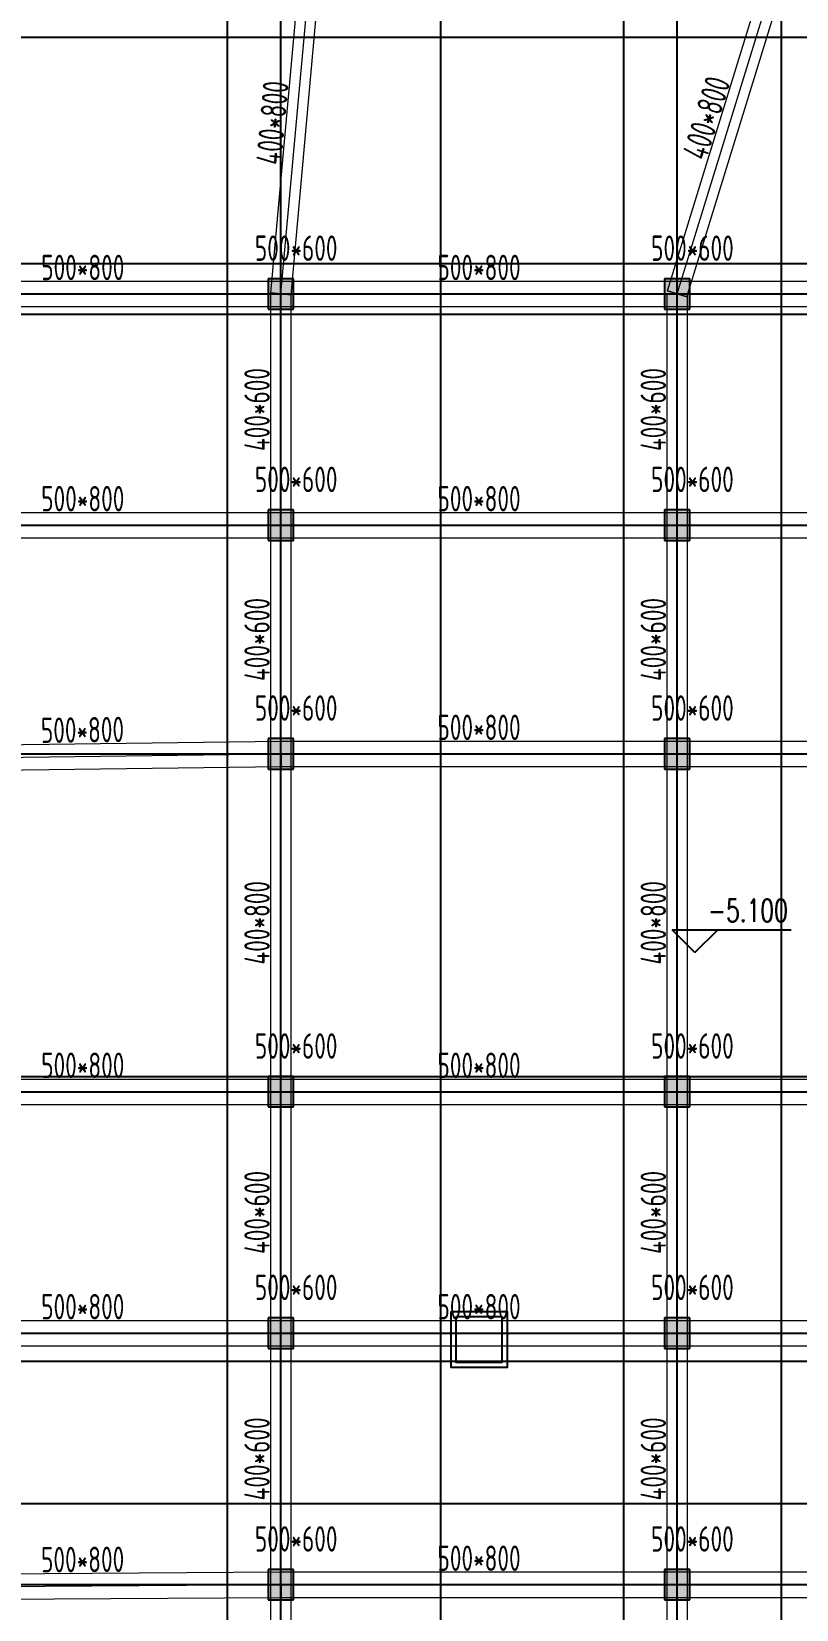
# Model space of a CAD drawing. Extents: x 369444 to 684549, y -549309 to 575337.
# Drawn here: x 541065 to 556122, y 417669 to 448719 of the extents above; entities that cross this region are included whole.
import ezdxf

# ---------------------------------------------------------------- set-up
doc = ezdxf.new("R2010")
doc.units = 0
doc.header["$LTSCALE"] = 1000
doc.header["$MEASUREMENT"] = 0
for name, color, linetype, lineweight, true_color in [('-1-0-1', 7, 'Continuous', 0, 0xc0c0c0), ('-1-1-2', 7, 'Continuous', 0, 0xc0c0c0), ('-2-0-1', 1, 'Continuous', 0, 0xff0000), ('-2-1-2', 9, 'Continuous', 0, 0x808080), ('11-6-1', 2, 'Continuous', 0, 0xffff00), ('11-6-2', 2, 'Continuous', 0, 0xffff00), ('11-6-5', 2, 'Continuous', 0, 0xffff00), ('12-6-1', 4, 'Continuous', 0, 0x00ffff), ('12-6-2', 4, 'Continuous', 0, 0x00ffff), ('12-6-5', 4, 'Continuous', 0, 0x00ffff)]:
    doc.layers.add(name, color=color, linetype=linetype, lineweight=lineweight, true_color=true_color)
for name, color, linetype in [('A-WALL-HATCH', 8, 'Continuous'), ('COLUMN', 9, 'Continuous'), ('DOTE', 1, 'Continuous'), ('景观场地标高', 4, 'Continuous'), ('车库集水坑', 60, 'Continuous')]:
    doc.layers.add(name, color=color, linetype=linetype)
doc.styles.add('_TCH_DIM', font='SIMPLEX', dxfattribs={"bigfont": 'GBCBIG'})
doc.styles.add('yjkcad', font='yjkeng.shx', dxfattribs={"width": 0.7, "height": 250, "bigfont": 'yjkchn.shx'})

# ---------------------------------------------------------------- blocks, each defined once
blk = doc.blocks.new('56154dghgh')
at = {"layer": '车库集水坑', "lineweight": -2}
for points in [[(525097111, 3952329891), (525098211, 3952329891), (525098211, 3952328791), (525097111, 3952328791)], [(525097211, 3952329791), (525098111, 3952329791), (525098111, 3952328891), (525097211, 3952328891)]]:
    blk.add_lwpolyline(points, close=True, dxfattribs=at)

msp = doc.modelspace()

# ---------------------------------------------------------------- hatches: boundary and pattern name
at = {"layer": 'A-WALL-HATCH'}
for points in [[(545724.7, 443256.6), (546224.7, 443256.6), (546224.7, 443856.6), (545724.7, 443856.6)], [(553524.7, 443256.6), (554024.7, 443256.6), (554024.7, 443856.6), (553524.7, 443856.6)], [(545724.7, 438706.6), (546224.7, 438706.6), (546224.7, 439306.6), (545724.7, 439306.6)], [(553524.7, 438706.6), (554024.7, 438706.6), (554024.7, 439306.6), (553524.7, 439306.6)], [(545724.7, 434206.6), (546224.7, 434206.6), (546224.7, 434806.6), (545724.7, 434806.6)], [(553524.7, 434206.6), (554024.7, 434206.6), (554024.7, 434806.6), (553524.7, 434806.6)], [(545724.7, 427556.6), (546224.7, 427556.6), (546224.7, 428156.6), (545724.7, 428156.6)], [(553524.7, 427556.6), (554024.7, 427556.6), (554024.7, 428156.6), (553524.7, 428156.6)], [(545724.7, 422806.6), (546224.7, 422806.6), (546224.7, 423406.6), (545724.7, 423406.6)], [(553524.7, 422806.6), (554024.7, 422806.6), (554024.7, 423406.6), (553524.7, 423406.6)], [(545724.7, 417856.6), (546224.7, 417856.6), (546224.7, 418456.6), (545724.7, 418456.6)], [(553524.7, 417856.6), (554024.7, 417856.6), (554024.7, 418456.6), (553524.7, 418456.6)]]:
    msp.add_hatch(color=256, dxfattribs=at).paths.add_polyline_path(points)

# ---------------------------------------------------------------- linework, layer by layer
at = {"layer": '-1-0-1', "color": 0}
for p in [(545974.3, 443557.1, -3600), (553774.3, 443557.1, -3600), (545974.3, 439007.1, -3600), (553774.3, 439007.1, -3600), (545974.3, 434507.1, -3600), (553774.3, 434507.1, -3600), (545974.3, 427857.1, -3600), (553774.3, 427857.1, -3600), (545974.3, 423107.1, -3600), (553774.3, 423107.1, -3600), (545974.3, 418157.1, -3600), (553774.3, 418157.1, -3600)]:
    msp.add_point(p, dxfattribs=at)
at = {"layer": '-1-1-2', "color": 0}
for p, q in [((545974.3, 443557.1, -3600), (545974.3, 443557.1)), ((553774.3, 443557.1, -3600), (553774.3, 443557.1)), ((545974.3, 439007.1, -3600), (545974.3, 439007.1)), ((553774.3, 439007.1, -3600), (553774.3, 439007.1)), ((545974.3, 434507.1, -3600), (545974.3, 434507.1)), ((553774.3, 434507.1, -3600), (553774.3, 434507.1)), ((545974.3, 427857.1, -3600), (545974.3, 427857.1)), ((553774.3, 427857.1, -3600), (553774.3, 427857.1)), ((545974.3, 423107.1, -3600), (545974.3, 423107.1)), ((553774.3, 423107.1, -3600), (553774.3, 423107.1)), ((545974.3, 418157.1, -3600), (545974.3, 418157.1)), ((553774.3, 418157.1, -3600), (553774.3, 418157.1))]:
    msp.add_line(p, q, dxfattribs=at)
at = {"layer": '-2-0-1', "color": 0}
for p, q in [((545974.3, 443557.1, -3600), (546574.3, 450207.1, -3600)), ((553774.3, 443557.1, -3600), (555824.3, 450207.1, -3600)), ((538174.3, 443557.1, -3600), (545974.3, 443557.1, -3600)), ((545974.3, 443557.1, -3600), (553774.3, 443557.1, -3600)), ((545974.3, 439007.1, -3600), (545974.3, 443557.1, -3600)), ((553774.3, 443557.1, -3600), (561574.3, 443557.1, -3600)), ((553774.3, 439007.1, -3600), (553774.3, 443557.1, -3600)), ((538174.3, 439007.1, -3600), (545974.3, 439007.1, -3600)), ((545974.3, 439007.1, -3600), (553774.3, 439007.1, -3600)), ((545974.3, 434507.1, -3600), (545974.3, 439007.1, -3600)), ((553774.3, 439007.1, -3600), (561574.3, 439007.1, -3600)), ((553774.3, 434507.1, -3600), (553774.3, 439007.1, -3600)), ((538174.3, 434407.1, -3600), (545974.3, 434507.1, -3600)), ((545974.3, 434507.1, -3600), (553774.3, 434507.1, -3600)), ((545974.3, 427857.1, -3600), (545974.3, 434507.1, -3600)), ((553774.3, 434507.1, -3600), (561574.3, 434507.1, -3600)), ((553774.3, 427857.1, -3600), (553774.3, 434507.1, -3600)), ((538174.3, 427857.1, -3600), (545974.3, 427857.1, -3600)), ((545974.3, 427857.1, -3600), (553774.3, 427857.1, -3600)), ((545974.3, 423107.1, -3600), (545974.3, 427857.1, -3600)), ((553774.3, 427857.1, -3600), (561574.3, 427857.1, -3600)), ((553774.3, 423107.1, -3600), (553774.3, 427857.1, -3600)), ((538174.3, 423107.1, -3600), (545974.3, 423107.1, -3600)), ((545974.3, 423107.1, -3600), (553774.3, 423107.1, -3600)), ((545974.3, 418157.1, -3600), (545974.3, 423107.1, -3600)), ((553774.3, 423107.1, -3600), (561574.3, 423107.1, -3600)), ((553774.3, 418157.1, -3600), (553774.3, 423107.1, -3600)), ((538174.3, 418107.1, -3600), (545974.3, 418157.1, -3600)), ((545974.3, 418157.1, -3600), (553774.3, 418157.1, -3600)), ((545974.3, 411557.1, -3600), (545974.3, 418157.1, -3600)), ((553774.3, 418157.1, -3600), (561574.3, 418157.1, -3600)), ((553774.3, 411557.1, -3600), (553774.3, 418157.1, -3600))]:
    msp.add_line(p, q, dxfattribs=at)
at = {"layer": '-2-1-2', "color": 0}
for p, q in [((545974.3, 443557.1), (546574.3, 450207.1)), ((553774.3, 443557.1), (555824.3, 450207.1)), ((538174.3, 443557.1), (545974.3, 443557.1)), ((545974.3, 443557.1), (553774.3, 443557.1)), ((545974.3, 439007.1), (545974.3, 443557.1)), ((553774.3, 443557.1), (561574.3, 443557.1)), ((553774.3, 439007.1), (553774.3, 443557.1)), ((538174.3, 439007.1), (545974.3, 439007.1)), ((545974.3, 439007.1), (553774.3, 439007.1)), ((545974.3, 434507.1), (545974.3, 439007.1)), ((553774.3, 439007.1), (561574.3, 439007.1)), ((553774.3, 434507.1), (553774.3, 439007.1)), ((538174.3, 434407.1), (545974.3, 434507.1)), ((545974.3, 434507.1), (553774.3, 434507.1)), ((545974.3, 427857.1), (545974.3, 434507.1)), ((553774.3, 434507.1), (561574.3, 434507.1)), ((553774.3, 427857.1), (553774.3, 434507.1)), ((538174.3, 427857.1), (545974.3, 427857.1)), ((545974.3, 427857.1), (553774.3, 427857.1)), ((545974.3, 423107.1), (545974.3, 427857.1)), ((553774.3, 427857.1), (561574.3, 427857.1)), ((553774.3, 423107.1), (553774.3, 427857.1)), ((538174.3, 423107.1), (545974.3, 423107.1)), ((545974.3, 423107.1), (553774.3, 423107.1)), ((545974.3, 418157.1), (545974.3, 423107.1)), ((553774.3, 423107.1), (561574.3, 423107.1)), ((553774.3, 418157.1), (553774.3, 423107.1)), ((538174.3, 418107.1), (545974.3, 418157.1)), ((545974.3, 418157.1), (553774.3, 418157.1)), ((545974.3, 411557.1), (545974.3, 418157.1)), ((553774.3, 418157.1), (561574.3, 418157.1)), ((553774.3, 411557.1), (553774.3, 418157.1))]:
    msp.add_line(p, q, dxfattribs=at)
at = {"layer": '11-6-1', "color": 0}
for p, q in [((545724.3, 443857.1), (545724.3, 443257.1)), ((546224.3, 443857.1), (545724.3, 443857.1)), ((545724.3, 443857.1, -3600), (545724.3, 443257.1, -3600)), ((546224.3, 443857.1, -3600), (545724.3, 443857.1, -3600)), ((545724.3, 443857.1, -3600), (545724.3, 443857.1)), ((546224.3, 443257.1), (546224.3, 443857.1)), ((546224.3, 443257.1, -3600), (546224.3, 443857.1, -3600)), ((546224.3, 443857.1, -3600), (546224.3, 443857.1)), ((553524.3, 443857.1), (553524.3, 443257.1)), ((554024.3, 443857.1), (553524.3, 443857.1)), ((553524.3, 443857.1, -3600), (553524.3, 443257.1, -3600)), ((554024.3, 443857.1, -3600), (553524.3, 443857.1, -3600)), ((553524.3, 443857.1, -3600), (553524.3, 443857.1)), ((554024.3, 443257.1), (554024.3, 443857.1)), ((554024.3, 443257.1, -3600), (554024.3, 443857.1, -3600)), ((554024.3, 443857.1, -3600), (554024.3, 443857.1)), ((545724.3, 443257.1), (546224.3, 443257.1)), ((545724.3, 443257.1, -3600), (546224.3, 443257.1, -3600)), ((545724.3, 443257.1, -3600), (545724.3, 443257.1)), ((546224.3, 443257.1, -3600), (546224.3, 443257.1)), ((553524.3, 443257.1), (554024.3, 443257.1)), ((553524.3, 443257.1, -3600), (554024.3, 443257.1, -3600)), ((553524.3, 443257.1, -3600), (553524.3, 443257.1)), ((554024.3, 443257.1, -3600), (554024.3, 443257.1)), ((545724.3, 439307.1), (545724.3, 438707.1)), ((546224.3, 439307.1), (545724.3, 439307.1)), ((545724.3, 439307.1, -3600), (545724.3, 438707.1, -3600)), ((546224.3, 439307.1, -3600), (545724.3, 439307.1, -3600)), ((545724.3, 439307.1, -3600), (545724.3, 439307.1)), ((546224.3, 438707.1), (546224.3, 439307.1)), ((546224.3, 438707.1, -3600), (546224.3, 439307.1, -3600)), ((546224.3, 439307.1, -3600), (546224.3, 439307.1)), ((553524.3, 439307.1), (553524.3, 438707.1)), ((554024.3, 439307.1), (553524.3, 439307.1)), ((553524.3, 439307.1, -3600), (553524.3, 438707.1, -3600)), ((554024.3, 439307.1, -3600), (553524.3, 439307.1, -3600)), ((553524.3, 439307.1, -3600), (553524.3, 439307.1)), ((554024.3, 438707.1), (554024.3, 439307.1)), ((554024.3, 438707.1, -3600), (554024.3, 439307.1, -3600)), ((554024.3, 439307.1, -3600), (554024.3, 439307.1)), ((545724.3, 438707.1), (546224.3, 438707.1)), ((545724.3, 438707.1, -3600), (546224.3, 438707.1, -3600)), ((545724.3, 438707.1, -3600), (545724.3, 438707.1)), ((546224.3, 438707.1, -3600), (546224.3, 438707.1)), ((553524.3, 438707.1), (554024.3, 438707.1)), ((553524.3, 438707.1, -3600), (554024.3, 438707.1, -3600)), ((553524.3, 438707.1, -3600), (553524.3, 438707.1)), ((554024.3, 438707.1, -3600), (554024.3, 438707.1)), ((545724.3, 434807.1), (545724.3, 434207.1)), ((546224.3, 434807.1), (545724.3, 434807.1)), ((545724.3, 434807.1, -3600), (545724.3, 434207.1, -3600)), ((546224.3, 434807.1, -3600), (545724.3, 434807.1, -3600)), ((545724.3, 434807.1, -3600), (545724.3, 434807.1)), ((546224.3, 434207.1), (546224.3, 434807.1)), ((546224.3, 434207.1, -3600), (546224.3, 434807.1, -3600)), ((546224.3, 434807.1, -3600), (546224.3, 434807.1)), ((553524.3, 434807.1), (553524.3, 434207.1)), ((554024.3, 434807.1), (553524.3, 434807.1)), ((553524.3, 434807.1, -3600), (553524.3, 434207.1, -3600)), ((554024.3, 434807.1, -3600), (553524.3, 434807.1, -3600)), ((553524.3, 434807.1, -3600), (553524.3, 434807.1)), ((554024.3, 434207.1), (554024.3, 434807.1)), ((554024.3, 434207.1, -3600), (554024.3, 434807.1, -3600)), ((554024.3, 434807.1, -3600), (554024.3, 434807.1)), ((545724.3, 434207.1), (546224.3, 434207.1)), ((545724.3, 434207.1, -3600), (546224.3, 434207.1, -3600)), ((545724.3, 434207.1, -3600), (545724.3, 434207.1)), ((546224.3, 434207.1, -3600), (546224.3, 434207.1)), ((553524.3, 434207.1), (554024.3, 434207.1)), ((553524.3, 434207.1, -3600), (554024.3, 434207.1, -3600)), ((553524.3, 434207.1, -3600), (553524.3, 434207.1)), ((554024.3, 434207.1, -3600), (554024.3, 434207.1)), ((545724.3, 428157.1), (545724.3, 427557.1)), ((546224.3, 428157.1), (545724.3, 428157.1)), ((545724.3, 428157.1, -3600), (545724.3, 427557.1, -3600)), ((546224.3, 428157.1, -3600), (545724.3, 428157.1, -3600)), ((545724.3, 428157.1, -3600), (545724.3, 428157.1)), ((546224.3, 427557.1), (546224.3, 428157.1)), ((546224.3, 427557.1, -3600), (546224.3, 428157.1, -3600)), ((546224.3, 428157.1, -3600), (546224.3, 428157.1)), ((553524.3, 428157.1), (553524.3, 427557.1)), ((554024.3, 428157.1), (553524.3, 428157.1)), ((553524.3, 428157.1, -3600), (553524.3, 427557.1, -3600)), ((554024.3, 428157.1, -3600), (553524.3, 428157.1, -3600)), ((553524.3, 428157.1, -3600), (553524.3, 428157.1)), ((554024.3, 427557.1), (554024.3, 428157.1)), ((554024.3, 427557.1, -3600), (554024.3, 428157.1, -3600)), ((554024.3, 428157.1, -3600), (554024.3, 428157.1)), ((545724.3, 427557.1), (546224.3, 427557.1)), ((545724.3, 427557.1, -3600), (546224.3, 427557.1, -3600)), ((545724.3, 427557.1, -3600), (545724.3, 427557.1)), ((546224.3, 427557.1, -3600), (546224.3, 427557.1)), ((553524.3, 427557.1), (554024.3, 427557.1)), ((553524.3, 427557.1, -3600), (554024.3, 427557.1, -3600)), ((553524.3, 427557.1, -3600), (553524.3, 427557.1)), ((554024.3, 427557.1, -3600), (554024.3, 427557.1)), ((545724.3, 423407.1), (545724.3, 422807.1)), ((546224.3, 423407.1), (545724.3, 423407.1)), ((545724.3, 423407.1, -3600), (545724.3, 422807.1, -3600)), ((546224.3, 423407.1, -3600), (545724.3, 423407.1, -3600)), ((545724.3, 423407.1, -3600), (545724.3, 423407.1)), ((546224.3, 422807.1), (546224.3, 423407.1)), ((546224.3, 422807.1, -3600), (546224.3, 423407.1, -3600)), ((546224.3, 423407.1, -3600), (546224.3, 423407.1)), ((553524.3, 423407.1), (553524.3, 422807.1)), ((554024.3, 423407.1), (553524.3, 423407.1)), ((553524.3, 423407.1, -3600), (553524.3, 422807.1, -3600)), ((554024.3, 423407.1, -3600), (553524.3, 423407.1, -3600)), ((553524.3, 423407.1, -3600), (553524.3, 423407.1)), ((554024.3, 422807.1), (554024.3, 423407.1)), ((554024.3, 422807.1, -3600), (554024.3, 423407.1, -3600)), ((554024.3, 423407.1, -3600), (554024.3, 423407.1)), ((545724.3, 422807.1), (546224.3, 422807.1)), ((545724.3, 422807.1, -3600), (546224.3, 422807.1, -3600)), ((545724.3, 422807.1, -3600), (545724.3, 422807.1)), ((546224.3, 422807.1, -3600), (546224.3, 422807.1)), ((553524.3, 422807.1), (554024.3, 422807.1)), ((553524.3, 422807.1, -3600), (554024.3, 422807.1, -3600)), ((553524.3, 422807.1, -3600), (553524.3, 422807.1)), ((554024.3, 422807.1, -3600), (554024.3, 422807.1)), ((545724.3, 418457.1), (545724.3, 417857.1)), ((546224.3, 418457.1), (545724.3, 418457.1)), ((545724.3, 418457.1, -3600), (545724.3, 417857.1, -3600)), ((546224.3, 418457.1, -3600), (545724.3, 418457.1, -3600)), ((545724.3, 418457.1, -3600), (545724.3, 418457.1)), ((546224.3, 417857.1), (546224.3, 418457.1)), ((546224.3, 417857.1, -3600), (546224.3, 418457.1, -3600)), ((546224.3, 418457.1, -3600), (546224.3, 418457.1)), ((553524.3, 418457.1), (553524.3, 417857.1)), ((554024.3, 418457.1), (553524.3, 418457.1)), ((553524.3, 418457.1, -3600), (553524.3, 417857.1, -3600)), ((554024.3, 418457.1, -3600), (553524.3, 418457.1, -3600)), ((553524.3, 418457.1, -3600), (553524.3, 418457.1)), ((554024.3, 417857.1), (554024.3, 418457.1)), ((554024.3, 417857.1, -3600), (554024.3, 418457.1, -3600)), ((554024.3, 418457.1, -3600), (554024.3, 418457.1)), ((545724.3, 417857.1), (546224.3, 417857.1)), ((545724.3, 417857.1, -3600), (546224.3, 417857.1, -3600)), ((545724.3, 417857.1, -3600), (545724.3, 417857.1)), ((546224.3, 417857.1, -3600), (546224.3, 417857.1)), ((553524.3, 417857.1), (554024.3, 417857.1)), ((553524.3, 417857.1, -3600), (554024.3, 417857.1, -3600)), ((553524.3, 417857.1, -3600), (553524.3, 417857.1)), ((554024.3, 417857.1, -3600), (554024.3, 417857.1))]:
    msp.add_line(p, q, dxfattribs=at)
at = {"layer": '11-6-2', "color": 0}
for p, q in [((545974.3, 443557.1, -3600), (545974.3, 443557.1)), ((553774.3, 443557.1, -3600), (553774.3, 443557.1)), ((545974.3, 439007.1, -3600), (545974.3, 439007.1)), ((553774.3, 439007.1, -3600), (553774.3, 439007.1)), ((545974.3, 434507.1, -3600), (545974.3, 434507.1)), ((553774.3, 434507.1, -3600), (553774.3, 434507.1)), ((545974.3, 427857.1, -3600), (545974.3, 427857.1)), ((553774.3, 427857.1, -3600), (553774.3, 427857.1)), ((545974.3, 423107.1, -3600), (545974.3, 423107.1)), ((553774.3, 423107.1, -3600), (553774.3, 423107.1)), ((545974.3, 418157.1, -3600), (545974.3, 418157.1)), ((553774.3, 418157.1, -3600), (553774.3, 418157.1))]:
    msp.add_line(p, q, dxfattribs=at)
at = {"layer": '12-6-1', "color": 0}
for p, q in [((553583.2, 443616), (555633.2, 450266)), ((553583.2, 443616, -800), (555633.2, 450266, -800)), ((545775.1, 443575), (546375.1, 450225)), ((545775.1, 443575, -800), (546375.1, 450225, -800)), ((546173.5, 443539.1), (546773.5, 450189.1)), ((546173.5, 443539.1, -800), (546773.5, 450189.1, -800)), ((553965.4, 443498.1), (556015.4, 450148.1)), ((553965.4, 443498.1, -800), (556015.4, 450148.1, -800)), ((538174.3, 443807.1), (545974.3, 443807.1)), ((538174.3, 443807.1, -800), (545974.3, 443807.1, -800)), ((545974.3, 443807.1), (545974.3, 443307.1)), ((545974.3, 443807.1, -800), (545974.3, 443807.1)), ((545974.3, 443307.1, -800), (545974.3, 443807.1, -800)), ((545974.3, 443807.1), (545974.3, 443307.1)), ((545974.3, 443807.1, -800), (545974.3, 443807.1)), ((545974.3, 443307.1, -800), (545974.3, 443807.1, -800)), ((545974.3, 443807.1), (553774.3, 443807.1)), ((545974.3, 443807.1, -800), (553774.3, 443807.1, -800)), ((553774.3, 443807.1), (553774.3, 443307.1)), ((553774.3, 443807.1, -800), (553774.3, 443807.1)), ((553774.3, 443307.1, -800), (553774.3, 443807.1, -800)), ((553774.3, 443807.1), (553774.3, 443307.1)), ((553774.3, 443807.1, -800), (553774.3, 443807.1)), ((553774.3, 443307.1, -800), (553774.3, 443807.1, -800)), ((553774.3, 443807.1), (561574.3, 443807.1)), ((553774.3, 443807.1, -800), (561574.3, 443807.1, -800)), ((545774.3, 443557.1, -5100), (546174.3, 443557.1, -5100)), ((545774.3, 443557.1, -5700), (545774.3, 443557.1, -5100)), ((546174.3, 443557.1, -5700), (545774.3, 443557.1, -5700)), ((545774.3, 439007.1, -5100), (545774.3, 443557.1, -5100)), ((545774.3, 439007.1, -5700), (545774.3, 443557.1, -5700)), ((545775.1, 443575), (546173.5, 443539.1)), ((545775.1, 443575, -800), (545775.1, 443575)), ((546173.5, 443539.1, -800), (545775.1, 443575, -800)), ((546173.5, 443539.1), (546173.5, 443539.1, -800)), ((546174.3, 443557.1, -5100), (546174.3, 443557.1, -5700)), ((546174.3, 439007.1, -5100), (546174.3, 443557.1, -5100)), ((546174.3, 439007.1, -5700), (546174.3, 443557.1, -5700)), ((553574.3, 443557.1, -5100), (553974.3, 443557.1, -5100)), ((553574.3, 443557.1, -5700), (553574.3, 443557.1, -5100)), ((553974.3, 443557.1, -5700), (553574.3, 443557.1, -5700)), ((553574.3, 439007.1, -5100), (553574.3, 443557.1, -5100)), ((553574.3, 439007.1, -5700), (553574.3, 443557.1, -5700)), ((553583.2, 443616), (553965.4, 443498.1)), ((553583.2, 443616, -800), (553583.2, 443616)), ((553965.4, 443498.1, -800), (553583.2, 443616, -800)), ((553965.4, 443498.1), (553965.4, 443498.1, -800)), ((553974.3, 443557.1, -5100), (553974.3, 443557.1, -5700)), ((553974.3, 439007.1, -5100), (553974.3, 443557.1, -5100)), ((553974.3, 439007.1, -5700), (553974.3, 443557.1, -5700)), ((538174.3, 443307.1), (545974.3, 443307.1)), ((538174.3, 443307.1, -800), (545974.3, 443307.1, -800)), ((545974.3, 443307.1), (545974.3, 443307.1, -800)), ((545974.3, 443307.1), (545974.3, 443307.1, -800)), ((545974.3, 443307.1), (553774.3, 443307.1)), ((545974.3, 443307.1, -800), (553774.3, 443307.1, -800)), ((553774.3, 443307.1), (553774.3, 443307.1, -800)), ((553774.3, 443307.1), (553774.3, 443307.1, -800)), ((553774.3, 443307.1), (561574.3, 443307.1)), ((553774.3, 443307.1, -800), (561574.3, 443307.1, -800)), ((538174.3, 439257.1), (545974.3, 439257.1)), ((538174.3, 439257.1, -800), (545974.3, 439257.1, -800)), ((545974.3, 439257.1), (545974.3, 438757.1)), ((545974.3, 439257.1, -800), (545974.3, 439257.1)), ((545974.3, 438757.1, -800), (545974.3, 439257.1, -800)), ((545974.3, 439257.1), (545974.3, 438757.1)), ((545974.3, 439257.1, -800), (545974.3, 439257.1)), ((545974.3, 438757.1, -800), (545974.3, 439257.1, -800)), ((545974.3, 439257.1), (553774.3, 439257.1)), ((545974.3, 439257.1, -800), (553774.3, 439257.1, -800)), ((553774.3, 439257.1), (553774.3, 438757.1)), ((553774.3, 439257.1, -800), (553774.3, 439257.1)), ((553774.3, 438757.1, -800), (553774.3, 439257.1, -800)), ((553774.3, 439257.1), (553774.3, 438757.1)), ((553774.3, 439257.1, -800), (553774.3, 439257.1)), ((553774.3, 438757.1, -800), (553774.3, 439257.1, -800)), ((553774.3, 439257.1), (561574.3, 439257.1)), ((553774.3, 439257.1, -800), (561574.3, 439257.1, -800)), ((538174.3, 438757.1), (545974.3, 438757.1)), ((538174.3, 438757.1, -800), (545974.3, 438757.1, -800)), ((545774.3, 439007.1, -5100), (546174.3, 439007.1, -5100)), ((545774.3, 439007.1, -5700), (545774.3, 439007.1, -5100)), ((546174.3, 439007.1, -5700), (545774.3, 439007.1, -5700)), ((545774.3, 439007.1, -5100), (546174.3, 439007.1, -5100)), ((545774.3, 439007.1, -5700), (545774.3, 439007.1, -5100)), ((546174.3, 439007.1, -5700), (545774.3, 439007.1, -5700)), ((545774.3, 434507.1, -5100), (545774.3, 439007.1, -5100)), ((545774.3, 434507.1, -5700), (545774.3, 439007.1, -5700)), ((545974.3, 438757.1), (545974.3, 438757.1, -800)), ((545974.3, 438757.1), (545974.3, 438757.1, -800)), ((545974.3, 438757.1), (553774.3, 438757.1)), ((545974.3, 438757.1, -800), (553774.3, 438757.1, -800)), ((546174.3, 439007.1, -5100), (546174.3, 439007.1, -5700)), ((546174.3, 439007.1, -5100), (546174.3, 439007.1, -5700)), ((546174.3, 434507.1, -5100), (546174.3, 439007.1, -5100)), ((546174.3, 434507.1, -5700), (546174.3, 439007.1, -5700)), ((553574.3, 439007.1, -5100), (553974.3, 439007.1, -5100)), ((553574.3, 439007.1, -5700), (553574.3, 439007.1, -5100)), ((553974.3, 439007.1, -5700), (553574.3, 439007.1, -5700)), ((553574.3, 439007.1, -5100), (553974.3, 439007.1, -5100)), ((553574.3, 439007.1, -5700), (553574.3, 439007.1, -5100)), ((553974.3, 439007.1, -5700), (553574.3, 439007.1, -5700)), ((553574.3, 434507.1, -5100), (553574.3, 439007.1, -5100)), ((553574.3, 434507.1, -5700), (553574.3, 439007.1, -5700)), ((553774.3, 438757.1), (553774.3, 438757.1, -800)), ((553774.3, 438757.1), (553774.3, 438757.1, -800)), ((553774.3, 438757.1), (561574.3, 438757.1)), ((553774.3, 438757.1, -800), (561574.3, 438757.1, -800)), ((553974.3, 439007.1, -5100), (553974.3, 439007.1, -5700)), ((553974.3, 439007.1, -5100), (553974.3, 439007.1, -5700)), ((553974.3, 434507.1, -5100), (553974.3, 439007.1, -5100)), ((553974.3, 434507.1, -5700), (553974.3, 439007.1, -5700)), ((538171.1, 434657), (545971.1, 434757)), ((538171.1, 434657, -800), (545971.1, 434757, -800)), ((545971.1, 434757), (545977.5, 434257.1)), ((545971.1, 434757, -800), (545971.1, 434757)), ((545977.5, 434257.1, -800), (545971.1, 434757, -800)), ((545974.3, 434757.1), (545974.3, 434257.1)), ((545974.3, 434757.1, -800), (545974.3, 434757.1)), ((545974.3, 434257.1, -800), (545974.3, 434757.1, -800)), ((545974.3, 434757.1), (553774.3, 434757.1)), ((545974.3, 434757.1, -800), (553774.3, 434757.1, -800)), ((553774.3, 434757.1), (553774.3, 434257.1)), ((553774.3, 434757.1, -800), (553774.3, 434757.1)), ((553774.3, 434257.1, -800), (553774.3, 434757.1, -800)), ((553774.3, 434757.1), (553774.3, 434257.1)), ((553774.3, 434757.1, -800), (553774.3, 434757.1)), ((553774.3, 434257.1, -800), (553774.3, 434757.1, -800)), ((553774.3, 434757.1), (561574.3, 434757.1)), ((553774.3, 434757.1, -800), (561574.3, 434757.1, -800)), ((545774.3, 434507.1, -5100), (546174.3, 434507.1, -5100)), ((545774.3, 434507.1, -5900), (545774.3, 434507.1, -5100)), ((546174.3, 434507.1, -5900), (545774.3, 434507.1, -5900)), ((545774.3, 427857.1, -5100), (545774.3, 434507.1, -5100)), ((545774.3, 427857.1, -5900), (545774.3, 434507.1, -5900)), ((545774.3, 434507.1, -5100), (546174.3, 434507.1, -5100)), ((545774.3, 434507.1, -5700), (545774.3, 434507.1, -5100)), ((546174.3, 434507.1, -5700), (545774.3, 434507.1, -5700)), ((546174.3, 434507.1, -5100), (546174.3, 434507.1, -5900)), ((546174.3, 427857.1, -5100), (546174.3, 434507.1, -5100)), ((546174.3, 427857.1, -5900), (546174.3, 434507.1, -5900)), ((546174.3, 434507.1, -5100), (546174.3, 434507.1, -5700)), ((553574.3, 434507.1, -5100), (553974.3, 434507.1, -5100)), ((553574.3, 434507.1, -5900), (553574.3, 434507.1, -5100)), ((553974.3, 434507.1, -5900), (553574.3, 434507.1, -5900)), ((553574.3, 427857.1, -5100), (553574.3, 434507.1, -5100)), ((553574.3, 427857.1, -5900), (553574.3, 434507.1, -5900)), ((553574.3, 434507.1, -5100), (553974.3, 434507.1, -5100)), ((553574.3, 434507.1, -5700), (553574.3, 434507.1, -5100)), ((553974.3, 434507.1, -5700), (553574.3, 434507.1, -5700)), ((553974.3, 434507.1, -5100), (553974.3, 434507.1, -5900)), ((553974.3, 427857.1, -5100), (553974.3, 434507.1, -5100)), ((553974.3, 427857.1, -5900), (553974.3, 434507.1, -5900)), ((553974.3, 434507.1, -5100), (553974.3, 434507.1, -5700)), ((538177.5, 434157.1), (545977.5, 434257.1)), ((538177.5, 434157.1, -800), (545977.5, 434257.1, -800)), ((545974.3, 434257.1), (545974.3, 434257.1, -800)), ((545974.3, 434257.1), (553774.3, 434257.1)), ((545974.3, 434257.1, -800), (553774.3, 434257.1, -800)), ((545977.5, 434257.1), (545977.5, 434257.1, -800)), ((553774.3, 434257.1), (553774.3, 434257.1, -800)), ((553774.3, 434257.1), (553774.3, 434257.1, -800)), ((553774.3, 434257.1), (561574.3, 434257.1)), ((553774.3, 434257.1, -800), (561574.3, 434257.1, -800)), ((538174.3, 428107.1), (545974.3, 428107.1)), ((538174.3, 428107.1, -800), (545974.3, 428107.1, -800)), ((545974.3, 428107.1), (545974.3, 427607.1)), ((545974.3, 428107.1, -800), (545974.3, 428107.1)), ((545974.3, 427607.1, -800), (545974.3, 428107.1, -800)), ((545974.3, 428107.1), (545974.3, 427607.1)), ((545974.3, 428107.1, -800), (545974.3, 428107.1)), ((545974.3, 427607.1, -800), (545974.3, 428107.1, -800)), ((545974.3, 428107.1), (553774.3, 428107.1)), ((545974.3, 428107.1, -800), (553774.3, 428107.1, -800)), ((553774.3, 428107.1), (553774.3, 427607.1)), ((553774.3, 428107.1, -800), (553774.3, 428107.1)), ((553774.3, 427607.1, -800), (553774.3, 428107.1, -800)), ((553774.3, 428107.1), (553774.3, 427607.1)), ((553774.3, 428107.1, -800), (553774.3, 428107.1)), ((553774.3, 427607.1, -800), (553774.3, 428107.1, -800)), ((553774.3, 428107.1), (561574.3, 428107.1)), ((553774.3, 428107.1, -800), (561574.3, 428107.1, -800)), ((538174.3, 427607.1), (545974.3, 427607.1)), ((538174.3, 427607.1, -800), (545974.3, 427607.1, -800)), ((545774.3, 427857.1, -5100), (546174.3, 427857.1, -5100)), ((545774.3, 427857.1, -5900), (545774.3, 427857.1, -5100)), ((546174.3, 427857.1, -5900), (545774.3, 427857.1, -5900)), ((545774.3, 427857.1, -5100), (546174.3, 427857.1, -5100)), ((545774.3, 427857.1, -5700), (545774.3, 427857.1, -5100)), ((546174.3, 427857.1, -5700), (545774.3, 427857.1, -5700)), ((545774.3, 423107.1, -5100), (545774.3, 427857.1, -5100)), ((545774.3, 423107.1, -5700), (545774.3, 427857.1, -5700)), ((545974.3, 427607.1), (545974.3, 427607.1, -800)), ((545974.3, 427607.1), (545974.3, 427607.1, -800)), ((545974.3, 427607.1), (553774.3, 427607.1)), ((545974.3, 427607.1, -800), (553774.3, 427607.1, -800)), ((546174.3, 427857.1, -5100), (546174.3, 427857.1, -5900)), ((546174.3, 427857.1, -5100), (546174.3, 427857.1, -5700)), ((546174.3, 423107.1, -5100), (546174.3, 427857.1, -5100)), ((546174.3, 423107.1, -5700), (546174.3, 427857.1, -5700)), ((553574.3, 427857.1, -5100), (553974.3, 427857.1, -5100)), ((553574.3, 427857.1, -5900), (553574.3, 427857.1, -5100)), ((553974.3, 427857.1, -5900), (553574.3, 427857.1, -5900)), ((553574.3, 427857.1, -5100), (553974.3, 427857.1, -5100)), ((553574.3, 427857.1, -5700), (553574.3, 427857.1, -5100)), ((553974.3, 427857.1, -5700), (553574.3, 427857.1, -5700)), ((553574.3, 423107.1, -5100), (553574.3, 427857.1, -5100)), ((553574.3, 423107.1, -5700), (553574.3, 427857.1, -5700)), ((553774.3, 427607.1), (553774.3, 427607.1, -800)), ((553774.3, 427607.1), (553774.3, 427607.1, -800)), ((553774.3, 427607.1), (561574.3, 427607.1)), ((553774.3, 427607.1, -800), (561574.3, 427607.1, -800)), ((553974.3, 427857.1, -5100), (553974.3, 427857.1, -5900)), ((553974.3, 427857.1, -5100), (553974.3, 427857.1, -5700)), ((553974.3, 423107.1, -5100), (553974.3, 427857.1, -5100)), ((553974.3, 423107.1, -5700), (553974.3, 427857.1, -5700)), ((538174.3, 423357.1), (545974.3, 423357.1)), ((538174.3, 423357.1, -800), (545974.3, 423357.1, -800)), ((545974.3, 423357.1), (545974.3, 422857.1)), ((545974.3, 423357.1, -800), (545974.3, 423357.1)), ((545974.3, 422857.1, -800), (545974.3, 423357.1, -800)), ((545974.3, 423357.1), (545974.3, 422857.1)), ((545974.3, 423357.1, -800), (545974.3, 423357.1)), ((545974.3, 422857.1, -800), (545974.3, 423357.1, -800)), ((545974.3, 423357.1), (553774.3, 423357.1)), ((545974.3, 423357.1, -800), (553774.3, 423357.1, -800)), ((553774.3, 423357.1), (553774.3, 422857.1)), ((553774.3, 423357.1, -800), (553774.3, 423357.1)), ((553774.3, 422857.1, -800), (553774.3, 423357.1, -800)), ((553774.3, 423357.1), (553774.3, 422857.1)), ((553774.3, 423357.1, -800), (553774.3, 423357.1)), ((553774.3, 422857.1, -800), (553774.3, 423357.1, -800)), ((553774.3, 423357.1), (561574.3, 423357.1)), ((553774.3, 423357.1, -800), (561574.3, 423357.1, -800)), ((545774.3, 423107.1, -5100), (546174.3, 423107.1, -5100)), ((545774.3, 423107.1, -5700), (545774.3, 423107.1, -5100)), ((546174.3, 423107.1, -5700), (545774.3, 423107.1, -5700)), ((545774.3, 418157.1, -5100), (545774.3, 423107.1, -5100)), ((545774.3, 418157.1, -5700), (545774.3, 423107.1, -5700)), ((545774.3, 423107.1, -5100), (546174.3, 423107.1, -5100)), ((545774.3, 423107.1, -5700), (545774.3, 423107.1, -5100)), ((546174.3, 423107.1, -5700), (545774.3, 423107.1, -5700)), ((546174.3, 423107.1, -5100), (546174.3, 423107.1, -5700)), ((546174.3, 418157.1, -5100), (546174.3, 423107.1, -5100)), ((546174.3, 418157.1, -5700), (546174.3, 423107.1, -5700)), ((546174.3, 423107.1, -5100), (546174.3, 423107.1, -5700)), ((553574.3, 423107.1, -5100), (553974.3, 423107.1, -5100)), ((553574.3, 423107.1, -5700), (553574.3, 423107.1, -5100)), ((553974.3, 423107.1, -5700), (553574.3, 423107.1, -5700)), ((553574.3, 418157.1, -5100), (553574.3, 423107.1, -5100)), ((553574.3, 418157.1, -5700), (553574.3, 423107.1, -5700)), ((553574.3, 423107.1, -5100), (553974.3, 423107.1, -5100)), ((553574.3, 423107.1, -5700), (553574.3, 423107.1, -5100)), ((553974.3, 423107.1, -5700), (553574.3, 423107.1, -5700)), ((553974.3, 423107.1, -5100), (553974.3, 423107.1, -5700)), ((553974.3, 418157.1, -5100), (553974.3, 423107.1, -5100)), ((553974.3, 418157.1, -5700), (553974.3, 423107.1, -5700)), ((553974.3, 423107.1, -5100), (553974.3, 423107.1, -5700)), ((538174.3, 422857.1), (545974.3, 422857.1)), ((538174.3, 422857.1, -800), (545974.3, 422857.1, -800)), ((545974.3, 422857.1), (545974.3, 422857.1, -800)), ((545974.3, 422857.1), (545974.3, 422857.1, -800)), ((545974.3, 422857.1), (553774.3, 422857.1)), ((545974.3, 422857.1, -800), (553774.3, 422857.1, -800)), ((553774.3, 422857.1), (553774.3, 422857.1, -800)), ((553774.3, 422857.1), (553774.3, 422857.1, -800)), ((553774.3, 422857.1), (561574.3, 422857.1)), ((553774.3, 422857.1, -800), (561574.3, 422857.1, -800)), ((538172.7, 418357), (545972.7, 418407)), ((538172.7, 418357, -800), (545972.7, 418407, -800)), ((545972.7, 418407), (545975.9, 417907.1)), ((545972.7, 418407, -800), (545972.7, 418407)), ((545975.9, 417907.1, -800), (545972.7, 418407, -800)), ((545974.3, 418407.1), (545974.3, 417907.1)), ((545974.3, 418407.1, -800), (545974.3, 418407.1)), ((545974.3, 417907.1, -800), (545974.3, 418407.1, -800)), ((545974.3, 418407.1), (553774.3, 418407.1)), ((545974.3, 418407.1, -800), (553774.3, 418407.1, -800)), ((553774.3, 418407.1), (553774.3, 417907.1)), ((553774.3, 418407.1, -800), (553774.3, 418407.1)), ((553774.3, 417907.1, -800), (553774.3, 418407.1, -800)), ((553774.3, 418407.1), (553774.3, 417907.1)), ((553774.3, 418407.1, -800), (553774.3, 418407.1)), ((553774.3, 417907.1, -800), (553774.3, 418407.1, -800)), ((553774.3, 418407.1), (561574.3, 418407.1)), ((553774.3, 418407.1, -800), (561574.3, 418407.1, -800)), ((545774.3, 418157.1, -5100), (546174.3, 418157.1, -5100)), ((545774.3, 418157.1, -5900), (545774.3, 418157.1, -5100)), ((546174.3, 418157.1, -5900), (545774.3, 418157.1, -5900)), ((545774.3, 411557.1, -5100), (545774.3, 418157.1, -5100)), ((545774.3, 411557.1, -5900), (545774.3, 418157.1, -5900)), ((545774.3, 418157.1, -5100), (546174.3, 418157.1, -5100)), ((545774.3, 418157.1, -5700), (545774.3, 418157.1, -5100)), ((546174.3, 418157.1, -5700), (545774.3, 418157.1, -5700)), ((546174.3, 418157.1, -5100), (546174.3, 418157.1, -5900)), ((546174.3, 411557.1, -5100), (546174.3, 418157.1, -5100)), ((546174.3, 411557.1, -5900), (546174.3, 418157.1, -5900)), ((546174.3, 418157.1, -5100), (546174.3, 418157.1, -5700)), ((553574.3, 418157.1, -5100), (553974.3, 418157.1, -5100)), ((553574.3, 418157.1, -5900), (553574.3, 418157.1, -5100)), ((553974.3, 418157.1, -5900), (553574.3, 418157.1, -5900)), ((553574.3, 411557.1, -5100), (553574.3, 418157.1, -5100)), ((553574.3, 411557.1, -5900), (553574.3, 418157.1, -5900)), ((553574.3, 418157.1, -5100), (553974.3, 418157.1, -5100)), ((553574.3, 418157.1, -5700), (553574.3, 418157.1, -5100)), ((553974.3, 418157.1, -5700), (553574.3, 418157.1, -5700)), ((553974.3, 418157.1, -5100), (553974.3, 418157.1, -5900)), ((553974.3, 411557.1, -5100), (553974.3, 418157.1, -5100)), ((553974.3, 411557.1, -5900), (553974.3, 418157.1, -5900)), ((553974.3, 418157.1, -5100), (553974.3, 418157.1, -5700)), ((538175.9, 417857.1), (545975.9, 417907.1)), ((538175.9, 417857.1, -800), (545975.9, 417907.1, -800)), ((545974.3, 417907.1), (545974.3, 417907.1, -800)), ((545974.3, 417907.1), (553774.3, 417907.1)), ((545974.3, 417907.1, -800), (553774.3, 417907.1, -800)), ((545975.9, 417907.1), (545975.9, 417907.1, -800)), ((553774.3, 417907.1), (553774.3, 417907.1, -800)), ((553774.3, 417907.1), (553774.3, 417907.1, -800)), ((553774.3, 417907.1), (561574.3, 417907.1)), ((553774.3, 417907.1, -800), (561574.3, 417907.1, -800))]:
    msp.add_line(p, q, dxfattribs=at)
at = {"layer": '12-6-2', "color": 0}
for p, q in [((545974.3, 443557.1), (546574.3, 450207.1)), ((553774.3, 443557.1), (555824.3, 450207.1)), ((538174.3, 443557.1), (545974.3, 443557.1)), ((545974.3, 439007.1, -5100), (545974.3, 443557.1, -5100)), ((545974.3, 443557.1), (553774.3, 443557.1)), ((553774.3, 439007.1, -5100), (553774.3, 443557.1, -5100)), ((553774.3, 443557.1), (561574.3, 443557.1)), ((538174.3, 439007.1), (545974.3, 439007.1)), ((545974.3, 434507.1, -5100), (545974.3, 439007.1, -5100)), ((545974.3, 439007.1), (553774.3, 439007.1)), ((553774.3, 434507.1, -5100), (553774.3, 439007.1, -5100)), ((553774.3, 439007.1), (561574.3, 439007.1)), ((538174.3, 434407.1), (545974.3, 434507.1)), ((545974.3, 427857.1, -5100), (545974.3, 434507.1, -5100)), ((545974.3, 434507.1), (553774.3, 434507.1)), ((553774.3, 427857.1, -5100), (553774.3, 434507.1, -5100)), ((553774.3, 434507.1), (561574.3, 434507.1)), ((538174.3, 427857.1), (545974.3, 427857.1)), ((545974.3, 423107.1, -5100), (545974.3, 427857.1, -5100)), ((545974.3, 427857.1), (553774.3, 427857.1)), ((553774.3, 423107.1, -5100), (553774.3, 427857.1, -5100)), ((553774.3, 427857.1), (561574.3, 427857.1)), ((538174.3, 423107.1), (545974.3, 423107.1)), ((545974.3, 418157.1, -5100), (545974.3, 423107.1, -5100)), ((545974.3, 423107.1), (553774.3, 423107.1)), ((553774.3, 418157.1, -5100), (553774.3, 423107.1, -5100)), ((553774.3, 423107.1), (561574.3, 423107.1)), ((538174.3, 418107.1), (545974.3, 418157.1)), ((545974.3, 411557.1, -5100), (545974.3, 418157.1, -5100)), ((545974.3, 418157.1), (553774.3, 418157.1)), ((553774.3, 411557.1, -5100), (553774.3, 418157.1, -5100)), ((553774.3, 418157.1), (561574.3, 418157.1))]:
    msp.add_line(p, q, dxfattribs=at)
at = {"layer": 'COLUMN', "color": 8}
for p, q in [((546224.7, 443856.6), (545724.7, 443856.6)), ((545724.7, 443856.6), (545724.7, 443256.6)), ((546224.7, 443256.6), (546224.7, 443856.6)), ((554024.7, 443856.6), (553524.7, 443856.6)), ((553524.7, 443856.6), (553524.7, 443256.6)), ((554024.7, 443256.6), (554024.7, 443856.6)), ((545724.7, 443256.6), (546224.7, 443256.6)), ((553524.7, 443256.6), (554024.7, 443256.6)), ((546224.7, 439306.6), (545724.7, 439306.6)), ((545724.7, 439306.6), (545724.7, 438706.6)), ((546224.7, 438706.6), (546224.7, 439306.6)), ((554024.7, 439306.6), (553524.7, 439306.6)), ((553524.7, 439306.6), (553524.7, 438706.6)), ((554024.7, 438706.6), (554024.7, 439306.6)), ((545724.7, 438706.6), (546224.7, 438706.6)), ((553524.7, 438706.6), (554024.7, 438706.6)), ((546224.7, 434806.6), (545724.7, 434806.6)), ((545724.7, 434806.6), (545724.7, 434206.6)), ((546224.7, 434206.6), (546224.7, 434806.6)), ((554024.7, 434806.6), (553524.7, 434806.6)), ((553524.7, 434806.6), (553524.7, 434206.6)), ((554024.7, 434206.6), (554024.7, 434806.6)), ((545724.7, 434206.6), (546224.7, 434206.6)), ((553524.7, 434206.6), (554024.7, 434206.6)), ((546224.7, 428156.6), (545724.7, 428156.6)), ((545724.7, 428156.6), (545724.7, 427556.6)), ((546224.7, 427556.6), (546224.7, 428156.6)), ((554024.7, 428156.6), (553524.7, 428156.6)), ((553524.7, 428156.6), (553524.7, 427556.6)), ((554024.7, 427556.6), (554024.7, 428156.6)), ((545724.7, 427556.6), (546224.7, 427556.6)), ((553524.7, 427556.6), (554024.7, 427556.6)), ((546224.7, 423406.6), (545724.7, 423406.6)), ((545724.7, 423406.6), (545724.7, 422806.6)), ((546224.7, 422806.6), (546224.7, 423406.6)), ((554024.7, 423406.6), (553524.7, 423406.6)), ((553524.7, 423406.6), (553524.7, 422806.6)), ((554024.7, 422806.6), (554024.7, 423406.6)), ((545724.7, 422806.6), (546224.7, 422806.6)), ((553524.7, 422806.6), (554024.7, 422806.6)), ((546224.7, 418456.6), (545724.7, 418456.6)), ((545724.7, 418456.6), (545724.7, 417856.6)), ((546224.7, 417856.6), (546224.7, 418456.6)), ((554024.7, 418456.6), (553524.7, 418456.6)), ((553524.7, 418456.6), (553524.7, 417856.6)), ((554024.7, 417856.6), (554024.7, 418456.6)), ((545724.7, 417856.6), (546224.7, 417856.6)), ((553524.7, 417856.6), (554024.7, 417856.6))]:
    msp.add_line(p, q, dxfattribs=at)
at = {"layer": 'DOTE', "color": 8}
for p, q in [((544924.5, 59364.2), (544924.5, 476704.8)), ((545974.5, 261807), (545974.5, 476704.8)), ((549124.5, 261807), (549124.5, 476704.8)), ((552724.5, 59364.2), (552724.5, 476704.8)), ((553774.5, 261807), (553774.5, 476704.8)), ((555824.5, 261807), (555824.5, 476704.8))]:
    msp.add_line(p, q, dxfattribs=at)
at = {"layer": 'DOTE', "color": 8, "lineweight": -2}
for p, q in [((377844.4, 448607), (624570.9, 448607)), ((377844.4, 444157), (624570.9, 444157)), ((377844.4, 443557), (624570.9, 443557)), ((377844.4, 443157), (624570.9, 443157)), ((377844.4, 439007), (624570.9, 439007)), ((377844.4, 434507), (624570.9, 434507)), ((377844.4, 428157), (624570.9, 428157)), ((377844.4, 427857), (624570.9, 427857)), ((377844.4, 423107), (624570.9, 423107)), ((377844.4, 422557), (624570.9, 422557)), ((377844.4, 419757), (624570.9, 419757)), ((377844.4, 418157), (624570.9, 418157))]:
    msp.add_line(p, q, dxfattribs=at)
at = {"layer": '景观场地标高'}
for p, q in [((554122, 430593.6), (553672, 431043.6)), ((553672, 431043.6), (556019.5, 431043.6)), ((554122, 430593.6), (554572, 431043.6))]:
    msp.add_line(p, q, dxfattribs=at)

# ---------------------------------------------------------------- block references
at = {"layer": '车库集水坑', "lineweight": -2}
msp.add_blockref('56154dghgh', (-524547786.3, -3951906359.1, 0.2), dxfattribs=at)

# ---------------------------------------------------------------- texts
at = {"layer": '11-6-5', "color": 0, "char_height": 500, "attachment_point": 8, "style": 'yjkcad'}
for insert in [(546274.3, 444207.1, -3600), (554074.3, 444207.1, -3600), (546274.3, 439657.1, -3600), (554074.3, 439657.1, -3600), (546274.3, 435157.1, -3600), (554074.3, 435157.1, -3600), (546274.3, 428507.1, -3600), (554074.3, 428507.1, -3600), (546274.3, 423757.1, -3600), (554074.3, 423757.1, -3600), (546274.3, 418807.1, -3600), (554074.3, 418807.1, -3600)]:
    msp.add_mtext('500*600', dxfattribs=dict(at, insert=insert))
at = {"layer": '12-6-5', "color": 0, "char_height": 500, "attachment_point": 8, "style": 'yjkcad'}
for s, insert, rotation in [('400*800', (554589.1, 446946.9), 72.867), ('400*800', (546055.2, 446901.8), 84.84441), ('400*600', (545754.3, 441282.1), 90), ('400*600', (553554.3, 441282.1), 90), ('400*600', (545754.3, 436757.1), 90), ('400*600', (553554.3, 436757.1), 90), ('500*800', (542070.9, 434727), 0.73452), ('400*800', (545754.3, 431182.1), 90), ('400*800', (553554.3, 431182.1), 90), ('400*600', (545754.3, 425482.1), 90), ('400*600', (553554.3, 425482.1), 90), ('400*600', (545754.3, 420632.1), 90), ('400*600', (553554.3, 420632.1), 90), ('500*800', (542072.6, 418402), 0.36728)]:
    msp.add_mtext(s, dxfattribs=dict(at, insert=insert, rotation=rotation))
for insert in [(542074.3, 443827.1), (549874.3, 443827.1), (542074.3, 439277.1), (549874.3, 439277.1), (549874.3, 434777.1), (542074.3, 428127.1), (549874.3, 428127.1), (542074.3, 423377.1), (549874.3, 423377.1), (549874.3, 418427.1)]:
    msp.add_mtext('500*800', dxfattribs=dict(at, insert=insert))
at = {"layer": '景观场地标高', "color": 7, "style": '_TCH_DIM', "width": 0.705882}
msp.add_text('-5.100', height=446.25, dxfattribs=at).set_placement((554384.5, 431201.1))

doc.saveas('drawing.dxf')
